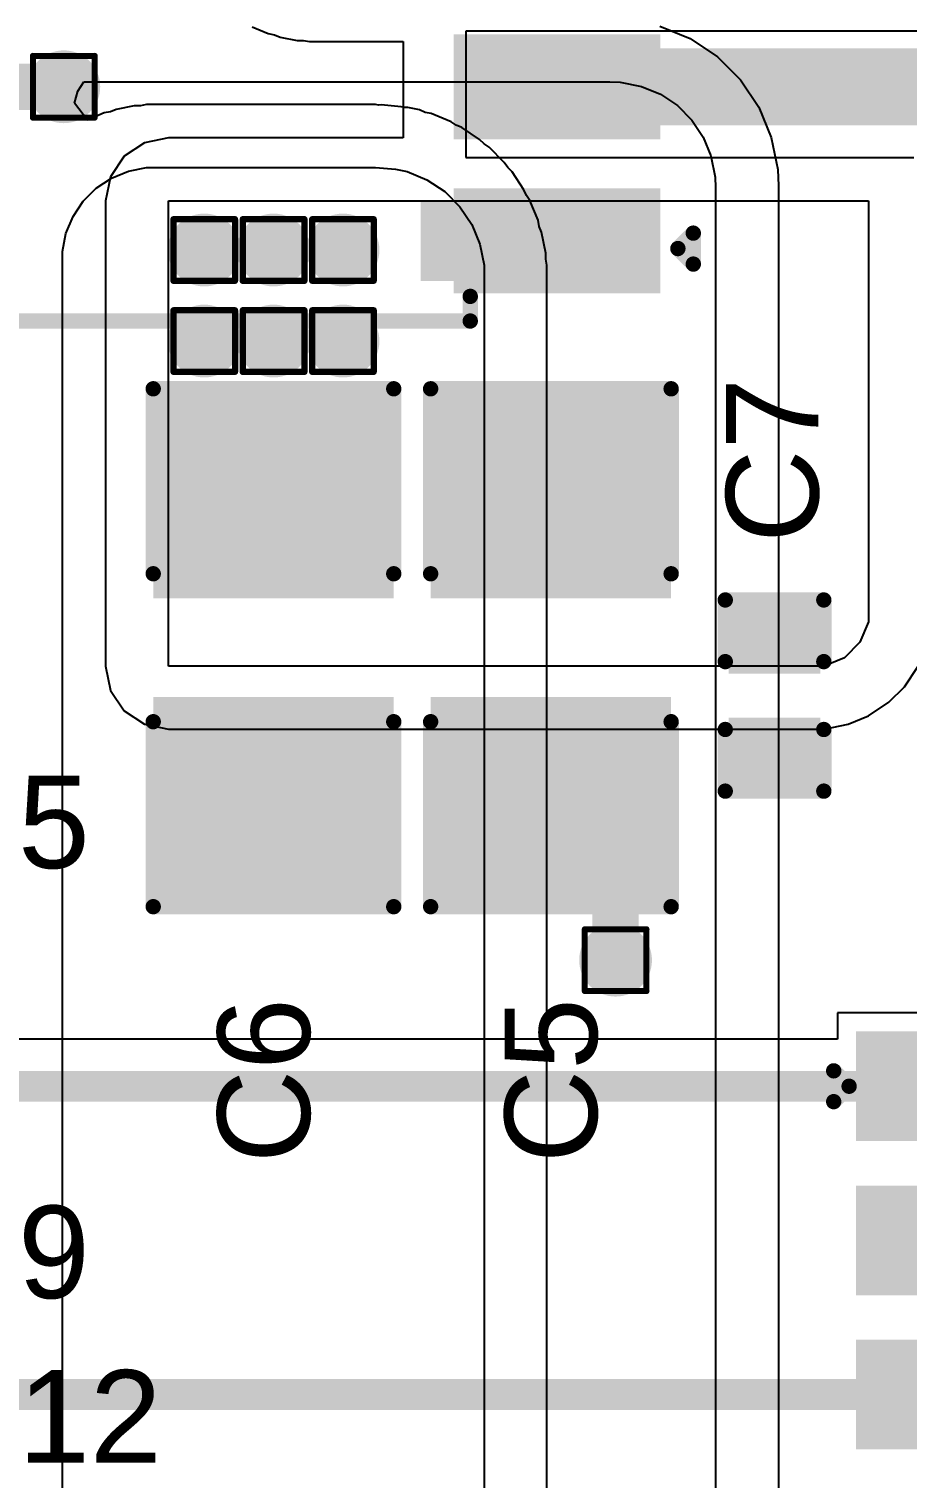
# Model space of a CAD drawing. Header units: inches. Extents: x -40 to 219, y 2 to 133.
# Drawn here: x 9.13 to 16.36, y 31.19 to 43.13 of the extents above; entities that cross this region are included whole.
import ezdxf

# ---------------------------------------------------------------- set-up
doc = ezdxf.new("R2010")
doc.units = ezdxf.units.IN
for name, color, linetype in [('Bottom Layer', 5, 'Continuous'), ('Drill Drawing', 1, 'Continuous'), ('Top Layer', 1, 'Continuous'), ('Top Overlay', 2, 'Continuous'), ('Top Paste', 8, 'Continuous'), ('Top Solder', 216, 'Continuous'), ('Via Holes', 16, 'Continuous')]:
    doc.layers.add(name, color=color, linetype=linetype)
doc.styles.add('Arial', font='', dxfattribs={"height": 0.2})
doc.styles.get('Arial').set_extended_font_data('Arial')

# ---------------------------------------------------------------- blocks, each defined once
blk = doc.blocks.new('SOP_8_20')
at = {"layer": 'Top Layer'}
for points in [[(-3.4, 2.255), (-2.1, 2.255), (-2.1, 1.555), (-3.4, 1.555)], [(2.1, 2.255), (3.4, 2.255), (3.4, 1.555), (2.1, 1.555)], [(-3.4, 0.985), (-2.1, 0.985), (-2.1, 0.285), (-3.4, 0.285)], [(2.1, 0.985), (3.4, 0.985), (3.4, 0.285), (2.1, 0.285)], [(-3.4, -0.285), (-2.1, -0.285), (-2.1, -0.985), (-3.4, -0.985)], [(2.1, -0.285), (3.4, -0.285), (3.4, -0.985), (2.1, -0.985)], [(-3.4, -1.555), (-2.1, -1.555), (-2.1, -2.255), (-3.4, -2.255)], [(2.1, -1.555), (3.4, -1.555), (3.4, -2.255), (2.1, -2.255)]]:
    blk.add_hatch(color=1, dxfattribs=at).paths.add_polyline_path(points)
at = {"layer": 'Top Overlay'}
blk.add_hatch(color=2, dxfattribs=at).paths.add_polyline_path([(-1.981, 1.473), (-1.702, 1.473), (-1.702, 2.134), (-1.981, 2.134)])
at = {"layer": 'Top Paste'}
for points in [[(-3.4, 2.255), (-2.1, 2.255), (-2.1, 1.555), (-3.4, 1.555)], [(2.1, 2.255), (3.4, 2.255), (3.4, 1.555), (2.1, 1.555)], [(-3.4, 0.985), (-2.1, 0.985), (-2.1, 0.285), (-3.4, 0.285)], [(2.1, 0.985), (3.4, 0.985), (3.4, 0.285), (2.1, 0.285)], [(-3.4, -0.285), (-2.1, -0.285), (-2.1, -0.985), (-3.4, -0.985)], [(2.1, -0.285), (3.4, -0.285), (3.4, -0.985), (2.1, -0.985)], [(-3.4, -1.555), (-2.1, -1.555), (-2.1, -2.255), (-3.4, -2.255)], [(2.1, -1.555), (3.4, -1.555), (3.4, -2.255), (2.1, -2.255)]]:
    blk.add_hatch(color=8, dxfattribs=at).paths.add_polyline_path(points)
at = {"layer": 'Top Solder'}
for points in [[(-3.502, 2.357), (-1.998, 2.357), (-1.998, 1.453), (-3.502, 1.453)], [(1.998, 2.357), (3.502, 2.357), (3.502, 1.453), (1.998, 1.453)], [(-3.502, 1.087), (-1.998, 1.087), (-1.998, 0.183), (-3.502, 0.183)], [(1.998, 1.087), (3.502, 1.087), (3.502, 0.183), (1.998, 0.183)], [(-3.502, -0.183), (-1.998, -0.183), (-1.998, -1.087), (-3.502, -1.087)], [(1.998, -0.183), (3.502, -0.183), (3.502, -1.087), (1.998, -1.087)], [(-3.502, -1.453), (-1.998, -1.453), (-1.998, -2.357), (-3.502, -2.357)], [(1.998, -1.453), (3.502, -1.453), (3.502, -2.357), (1.998, -2.357)]]:
    blk.add_hatch(color=216, dxfattribs=at).paths.add_polyline_path(points)
at = {"layer": 'Top Overlay'}
for points in [[(-2.036, 2.565, 0.127, 0.127, 0), (2.028, 2.565, 0.127, 0.127, 0)], [(-2.036, 2.362, 0.127, 0.127, 0), (-2.036, 2.565, 0.127, 0.127, 0)], [(2.028, 2.362, 0.127, 0.127, 0), (2.028, 2.565, 0.127, 0.127, 0)], [(-3.687, 2.032, 0.127, 0.127, 0), (-3.56, 1.905, 0.127, 0.127, 0)], [(-3.687, 1.778, 0.127, 0.127, 0), (-3.687, 2.032, 0.127, 0.127, 0)], [(-3.687, 1.778, 0.127, 0.127, 0), (-3.56, 1.905, 0.127, 0.127, 0)], [(-2.036, -2.565, 0.127, 0.127, 0), (-2.036, -2.362, 0.127, 0.127, 0)], [(2.028, -2.565, 0.127, 0.127, 0), (2.028, -2.362, 0.127, 0.127, 0)], [(-2.036, -2.565, 0.127, 0.127, 0), (2.028, -2.565, 0.127, 0.127, 0)]]:
    blk.add_lwpolyline(points, format="xyseb", dxfattribs=at)
for points in [[(-2.067, 2.565, 0.0635, 0.0635, 1), (-2.004, 2.565, 0.0635, 0.0635, 1)], [(-2.067, 2.565, 0.0635, 0.0635, 1), (-2.004, 2.565, 0.0635, 0.0635, 1)], [(1.997, 2.565, 0.0635, 0.0635, 1), (2.06, 2.565, 0.0635, 0.0635, 1)], [(1.997, 2.565, 0.0635, 0.0635, 1), (2.06, 2.565, 0.0635, 0.0635, 1)], [(-2.067, 2.362, 0.0635, 0.0635, 1), (-2.004, 2.362, 0.0635, 0.0635, 1)], [(1.997, 2.362, 0.0635, 0.0635, 1), (2.06, 2.362, 0.0635, 0.0635, 1)], [(-3.718, 2.032, 0.0635, 0.0635, 1), (-3.655, 2.032, 0.0635, 0.0635, 1)], [(-3.718, 2.032, 0.0635, 0.0635, 1), (-3.655, 2.032, 0.0635, 0.0635, 1)], [(-3.591, 1.905, 0.0635, 0.0635, 1), (-3.528, 1.905, 0.0635, 0.0635, 1)], [(-3.591, 1.905, 0.0635, 0.0635, 1), (-3.528, 1.905, 0.0635, 0.0635, 1)], [(-3.718, 1.778, 0.0635, 0.0635, 1), (-3.655, 1.778, 0.0635, 0.0635, 1)], [(-3.718, 1.778, 0.0635, 0.0635, 1), (-3.655, 1.778, 0.0635, 0.0635, 1)], [(-2.067, -2.362, 0.0635, 0.0635, 1), (-2.004, -2.362, 0.0635, 0.0635, 1)], [(1.997, -2.362, 0.0635, 0.0635, 1), (2.06, -2.362, 0.0635, 0.0635, 1)], [(-2.067, -2.565, 0.0635, 0.0635, 1), (-2.004, -2.565, 0.0635, 0.0635, 1)], [(-2.067, -2.565, 0.0635, 0.0635, 1), (-2.004, -2.565, 0.0635, 0.0635, 1)], [(1.997, -2.565, 0.0635, 0.0635, 1), (2.06, -2.565, 0.0635, 0.0635, 1)], [(1.997, -2.565, 0.0635, 0.0635, 1), (2.06, -2.565, 0.0635, 0.0635, 1)]]:
    blk.add_lwpolyline(points, format="xyseb", close=True, dxfattribs=at)
blk = doc.blocks.new('SOP_8L_26')
at = {"layer": 'Top Layer'}
for points in [[(-3.45, 2.235), (-1.95, 2.235), (-1.95, 1.575), (-3.45, 1.575)], [(1.95, 2.235), (3.45, 2.235), (3.45, 1.575), (1.95, 1.575)], [(-3.45, 0.965), (-1.95, 0.965), (-1.95, 0.305), (-3.45, 0.305)], [(1.95, 0.965), (3.45, 0.965), (3.45, 0.305), (1.95, 0.305)], [(-3.45, -0.305), (-1.95, -0.305), (-1.95, -0.965), (-3.45, -0.965)], [(1.95, -0.305), (3.45, -0.305), (3.45, -0.965), (1.95, -0.965)], [(-3.45, -1.575), (-1.95, -1.575), (-1.95, -2.235), (-3.45, -2.235)], [(1.95, -1.575), (3.45, -1.575), (3.45, -2.235), (1.95, -2.235)]]:
    blk.add_hatch(color=1, dxfattribs=at).paths.add_polyline_path(points)
at = {"layer": 'Top Overlay'}
blk.add_hatch(color=2, dxfattribs=at).paths.add_polyline_path([(-1.855, 1.575), (-1.576, 1.575), (-1.576, 2.235), (-1.855, 2.235)])
at = {"layer": 'Top Paste'}
for points in [[(-3.45, 2.235), (-1.95, 2.235), (-1.95, 1.575), (-3.45, 1.575)], [(1.95, 2.235), (3.45, 2.235), (3.45, 1.575), (1.95, 1.575)], [(-3.45, 0.965), (-1.95, 0.965), (-1.95, 0.305), (-3.45, 0.305)], [(1.95, 0.965), (3.45, 0.965), (3.45, 0.305), (1.95, 0.305)], [(-3.45, -0.305), (-1.95, -0.305), (-1.95, -0.965), (-3.45, -0.965)], [(1.95, -0.305), (3.45, -0.305), (3.45, -0.965), (1.95, -0.965)], [(-3.45, -1.575), (-1.95, -1.575), (-1.95, -2.235), (-3.45, -2.235)], [(1.95, -1.575), (3.45, -1.575), (3.45, -2.235), (1.95, -2.235)]]:
    blk.add_hatch(color=8, dxfattribs=at).paths.add_polyline_path(points)
at = {"layer": 'Top Solder'}
for points in [[(-3.552, 2.337), (-1.848, 2.337), (-1.848, 1.473), (-3.552, 1.473)], [(1.848, 2.337), (3.552, 2.337), (3.552, 1.473), (1.848, 1.473)], [(-3.552, 1.067), (-1.848, 1.067), (-1.848, 0.203), (-3.552, 0.203)], [(1.848, 1.067), (3.552, 1.067), (3.552, 0.203), (1.848, 0.203)], [(-3.552, -0.203), (-1.848, -0.203), (-1.848, -1.067), (-3.552, -1.067)], [(1.848, -0.203), (3.552, -0.203), (3.552, -1.067), (1.848, -1.067)], [(-3.552, -1.473), (-1.848, -1.473), (-1.848, -2.337), (-3.552, -2.337)], [(1.848, -1.473), (3.552, -1.473), (3.552, -2.337), (1.848, -2.337)]]:
    blk.add_hatch(color=216, dxfattribs=at).paths.add_polyline_path(points)
at = {"layer": 'Top Overlay'}
for points in [[(-1.986, 2.565, 0.127, 0.127, 0), (-1.986, 2.362, 0.127, 0.127, 0)], [(2.078, 2.565, 0.127, 0.127, 0), (-1.986, 2.565, 0.127, 0.127, 0)], [(2.078, 2.362, 0.127, 0.127, 0), (2.078, 2.565, 0.127, 0.127, 0)], [(-3.824, 1.841, 0.127, 0.127, 0), (-3.824, 2.096, 0.127, 0.127, 0)], [(-3.696, 1.968, 0.127, 0.127, 0), (-3.824, 2.096, 0.127, 0.127, 0)], [(-3.696, 1.968, 0.127, 0.127, 0), (-3.824, 1.841, 0.127, 0.127, 0)], [(-1.986, -2.565, 0.127, 0.127, 0), (-1.986, -2.362, 0.127, 0.127, 0)], [(2.078, -2.362, 0.127, 0.127, 0), (2.078, -2.565, 0.127, 0.127, 0)], [(2.078, -2.565, 0.127, 0.127, 0), (-1.986, -2.565, 0.127, 0.127, 0)]]:
    blk.add_lwpolyline(points, format="xyseb", dxfattribs=at)
for points in [[(-2.017, 2.565, 0.0635, 0.0635, 1), (-1.954, 2.565, 0.0635, 0.0635, 1)], [(-2.017, 2.565, 0.0635, 0.0635, 1), (-1.954, 2.565, 0.0635, 0.0635, 1)], [(2.047, 2.565, 0.0635, 0.0635, 1), (2.11, 2.565, 0.0635, 0.0635, 1)], [(2.047, 2.565, 0.0635, 0.0635, 1), (2.11, 2.565, 0.0635, 0.0635, 1)], [(-2.017, 2.362, 0.0635, 0.0635, 1), (-1.954, 2.362, 0.0635, 0.0635, 1)], [(2.047, 2.362, 0.0635, 0.0635, 1), (2.11, 2.362, 0.0635, 0.0635, 1)], [(-3.855, 2.096, 0.0635, 0.0635, 1), (-3.792, 2.096, 0.0635, 0.0635, 1)], [(-3.855, 2.096, 0.0635, 0.0635, 1), (-3.792, 2.096, 0.0635, 0.0635, 1)], [(-3.728, 1.968, 0.0635, 0.0635, 1), (-3.665, 1.968, 0.0635, 0.0635, 1)], [(-3.728, 1.968, 0.0635, 0.0635, 1), (-3.665, 1.968, 0.0635, 0.0635, 1)], [(-3.855, 1.841, 0.0635, 0.0635, 1), (-3.792, 1.841, 0.0635, 0.0635, 1)], [(-3.855, 1.841, 0.0635, 0.0635, 1), (-3.792, 1.841, 0.0635, 0.0635, 1)], [(-2.017, -2.362, 0.0635, 0.0635, 1), (-1.954, -2.362, 0.0635, 0.0635, 1)], [(2.047, -2.362, 0.0635, 0.0635, 1), (2.11, -2.362, 0.0635, 0.0635, 1)], [(-2.017, -2.565, 0.0635, 0.0635, 1), (-1.954, -2.565, 0.0635, 0.0635, 1)], [(-2.017, -2.565, 0.0635, 0.0635, 1), (-1.954, -2.565, 0.0635, 0.0635, 1)], [(2.047, -2.565, 0.0635, 0.0635, 1), (2.11, -2.565, 0.0635, 0.0635, 1)], [(2.047, -2.565, 0.0635, 0.0635, 1), (2.11, -2.565, 0.0635, 0.0635, 1)]]:
    blk.add_lwpolyline(points, format="xyseb", close=True, dxfattribs=at)
blk = doc.blocks.new('C___0402_205')
at = {"layer": 'Top Layer'}
for points in [[(-0.699, -0.318), (-0.699, 0.318), (-0.241, 0.318), (-0.241, -0.318)], [(0.241, -0.318), (0.241, 0.318), (0.699, 0.318), (0.699, -0.318)]]:
    blk.add_hatch(color=1, dxfattribs=at).paths.add_polyline_path(points)
at = {"layer": 'Top Paste'}
for points in [[(-0.699, -0.318), (-0.699, 0.318), (-0.241, 0.318), (-0.241, -0.318)], [(0.241, -0.318), (0.241, 0.318), (0.699, 0.318), (0.699, -0.318)]]:
    blk.add_hatch(color=8, dxfattribs=at).paths.add_polyline_path(points)
at = {"layer": 'Top Solder'}
for points in [[(-0.758, -0.377), (-0.758, 0.377), (-0.181, 0.377), (-0.181, -0.377)], [(0.181, -0.377), (0.181, 0.377), (0.758, 0.377), (0.758, -0.377)]]:
    blk.add_hatch(color=216, dxfattribs=at).paths.add_polyline_path(points)
at = {"layer": 'Top Overlay'}
for points in [[(-0.787, 0.406, 0.127, 0.127, 0), (-0.787, -0.406, 0.127, 0.127, 0)], [(-0.787, 0.406, 0.127, 0.127, 0), (-0.279, 0.406, 0.127, 0.127, 0)], [(0.279, 0.406, 0.127, 0.127, 0), (0.787, 0.406, 0.127, 0.127, 0)], [(0.787, 0.406, 0.127, 0.127, 0), (0.787, -0.406, 0.127, 0.127, 0)], [(-0.279, -0.406, 0.127, 0.127, 0), (-0.787, -0.406, 0.127, 0.127, 0)], [(0.787, -0.406, 0.127, 0.127, 0), (0.279, -0.406, 0.127, 0.127, 0)]]:
    blk.add_lwpolyline(points, format="xyseb", dxfattribs=at)
for points in [[(-0.819, 0.406, 0.0635, 0.0635, 1), (-0.756, 0.406, 0.0635, 0.0635, 1)], [(-0.819, 0.406, 0.0635, 0.0635, 1), (-0.756, 0.406, 0.0635, 0.0635, 1)], [(-0.311, 0.406, 0.0635, 0.0635, 1), (-0.248, 0.406, 0.0635, 0.0635, 1)], [(0.248, 0.406, 0.0635, 0.0635, 1), (0.311, 0.406, 0.0635, 0.0635, 1)], [(0.756, 0.406, 0.0635, 0.0635, 1), (0.819, 0.406, 0.0635, 0.0635, 1)], [(0.756, 0.406, 0.0635, 0.0635, 1), (0.819, 0.406, 0.0635, 0.0635, 1)], [(-0.819, -0.406, 0.0635, 0.0635, 1), (-0.756, -0.406, 0.0635, 0.0635, 1)], [(-0.819, -0.406, 0.0635, 0.0635, 1), (-0.756, -0.406, 0.0635, 0.0635, 1)], [(-0.311, -0.406, 0.0635, 0.0635, 1), (-0.248, -0.406, 0.0635, 0.0635, 1)], [(0.248, -0.406, 0.0635, 0.0635, 1), (0.311, -0.406, 0.0635, 0.0635, 1)], [(0.756, -0.406, 0.0635, 0.0635, 1), (0.819, -0.406, 0.0635, 0.0635, 1)], [(0.756, -0.406, 0.0635, 0.0635, 1), (0.819, -0.406, 0.0635, 0.0635, 1)]]:
    blk.add_lwpolyline(points, format="xyseb", close=True, dxfattribs=at)
blk = doc.blocks.new('C___1206_206')
at = {"layer": 'Top Layer'}
for points in [[(-2.032, 0.889), (-0.508, 0.889), (-0.508, -0.889), (-2.032, -0.889)], [(0.508, 0.889), (2.032, 0.889), (2.032, -0.889), (0.508, -0.889)]]:
    blk.add_hatch(color=1, dxfattribs=at).paths.add_polyline_path(points)
at = {"layer": 'Top Paste'}
for points in [[(-2.032, 0.889), (-0.508, 0.889), (-0.508, -0.889), (-2.032, -0.889)], [(0.508, 0.889), (2.032, 0.889), (2.032, -0.889), (0.508, -0.889)]]:
    blk.add_hatch(color=8, dxfattribs=at).paths.add_polyline_path(points)
at = {"layer": 'Top Solder'}
for points in [[(-2.134, 0.991), (-0.406, 0.991), (-0.406, -0.991), (-2.134, -0.991)], [(0.406, 0.991), (2.134, 0.991), (2.134, -0.991), (0.406, -0.991)]]:
    blk.add_hatch(color=216, dxfattribs=at).paths.add_polyline_path(points)
at = {"layer": 'Top Overlay'}
for points in [[(-2.134, 0.991, 0.127, 0.127, 0), (-0.61, 0.991, 0.127, 0.127, 0)], [(-2.134, 0.991, 0.127, 0.127, 0), (-2.134, -0.991, 0.127, 0.127, 0)], [(0.61, 0.991, 0.127, 0.127, 0), (2.134, 0.991, 0.127, 0.127, 0)], [(2.134, 0.991, 0.127, 0.127, 0), (2.134, -0.991, 0.127, 0.127, 0)], [(-2.134, -0.991, 0.127, 0.127, 0), (-0.61, -0.991, 0.127, 0.127, 0)], [(0.61, -0.991, 0.127, 0.127, 0), (2.134, -0.991, 0.127, 0.127, 0)]]:
    blk.add_lwpolyline(points, format="xyseb", dxfattribs=at)
for points in [[(-2.165, 0.991, 0.0635, 0.0635, 1), (-2.102, 0.991, 0.0635, 0.0635, 1)], [(-2.165, 0.991, 0.0635, 0.0635, 1), (-2.102, 0.991, 0.0635, 0.0635, 1)], [(-0.641, 0.991, 0.0635, 0.0635, 1), (-0.578, 0.991, 0.0635, 0.0635, 1)], [(0.578, 0.991, 0.0635, 0.0635, 1), (0.641, 0.991, 0.0635, 0.0635, 1)], [(2.102, 0.991, 0.0635, 0.0635, 1), (2.165, 0.991, 0.0635, 0.0635, 1)], [(2.102, 0.991, 0.0635, 0.0635, 1), (2.165, 0.991, 0.0635, 0.0635, 1)], [(-2.165, -0.991, 0.0635, 0.0635, 1), (-2.102, -0.991, 0.0635, 0.0635, 1)], [(-2.165, -0.991, 0.0635, 0.0635, 1), (-2.102, -0.991, 0.0635, 0.0635, 1)], [(-0.641, -0.991, 0.0635, 0.0635, 1), (-0.578, -0.991, 0.0635, 0.0635, 1)], [(0.578, -0.991, 0.0635, 0.0635, 1), (0.641, -0.991, 0.0635, 0.0635, 1)], [(2.102, -0.991, 0.0635, 0.0635, 1), (2.165, -0.991, 0.0635, 0.0635, 1)], [(2.102, -0.991, 0.0635, 0.0635, 1), (2.165, -0.991, 0.0635, 0.0635, 1)]]:
    blk.add_lwpolyline(points, format="xyseb", close=True, dxfattribs=at)
blk = doc.blocks.new('C___1206_207')
at = {"layer": 'Top Layer'}
for points in [[(-2.032, 0.889), (-0.508, 0.889), (-0.508, -0.889), (-2.032, -0.889)], [(0.508, 0.889), (2.032, 0.889), (2.032, -0.889), (0.508, -0.889)]]:
    blk.add_hatch(color=1, dxfattribs=at).paths.add_polyline_path(points)
at = {"layer": 'Top Paste'}
for points in [[(-2.032, 0.889), (-0.508, 0.889), (-0.508, -0.889), (-2.032, -0.889)], [(0.508, 0.889), (2.032, 0.889), (2.032, -0.889), (0.508, -0.889)]]:
    blk.add_hatch(color=8, dxfattribs=at).paths.add_polyline_path(points)
at = {"layer": 'Top Solder'}
for points in [[(-2.134, 0.991), (-0.406, 0.991), (-0.406, -0.991), (-2.134, -0.991)], [(0.406, 0.991), (2.134, 0.991), (2.134, -0.991), (0.406, -0.991)]]:
    blk.add_hatch(color=216, dxfattribs=at).paths.add_polyline_path(points)
at = {"layer": 'Top Overlay'}
for points in [[(-2.134, 0.991, 0.127, 0.127, 0), (-0.61, 0.991, 0.127, 0.127, 0)], [(-2.134, 0.991, 0.127, 0.127, 0), (-2.134, -0.991, 0.127, 0.127, 0)], [(0.61, 0.991, 0.127, 0.127, 0), (2.134, 0.991, 0.127, 0.127, 0)], [(2.134, 0.991, 0.127, 0.127, 0), (2.134, -0.991, 0.127, 0.127, 0)], [(-2.134, -0.991, 0.127, 0.127, 0), (-0.61, -0.991, 0.127, 0.127, 0)], [(0.61, -0.991, 0.127, 0.127, 0), (2.134, -0.991, 0.127, 0.127, 0)]]:
    blk.add_lwpolyline(points, format="xyseb", dxfattribs=at)
for points in [[(-2.165, 0.991, 0.0635, 0.0635, 1), (-2.102, 0.991, 0.0635, 0.0635, 1)], [(-2.165, 0.991, 0.0635, 0.0635, 1), (-2.102, 0.991, 0.0635, 0.0635, 1)], [(-0.641, 0.991, 0.0635, 0.0635, 1), (-0.578, 0.991, 0.0635, 0.0635, 1)], [(0.578, 0.991, 0.0635, 0.0635, 1), (0.641, 0.991, 0.0635, 0.0635, 1)], [(2.102, 0.991, 0.0635, 0.0635, 1), (2.165, 0.991, 0.0635, 0.0635, 1)], [(2.102, 0.991, 0.0635, 0.0635, 1), (2.165, 0.991, 0.0635, 0.0635, 1)], [(-2.165, -0.991, 0.0635, 0.0635, 1), (-2.102, -0.991, 0.0635, 0.0635, 1)], [(-2.165, -0.991, 0.0635, 0.0635, 1), (-2.102, -0.991, 0.0635, 0.0635, 1)], [(-0.641, -0.991, 0.0635, 0.0635, 1), (-0.578, -0.991, 0.0635, 0.0635, 1)], [(0.578, -0.991, 0.0635, 0.0635, 1), (0.641, -0.991, 0.0635, 0.0635, 1)], [(2.102, -0.991, 0.0635, 0.0635, 1), (2.165, -0.991, 0.0635, 0.0635, 1)], [(2.102, -0.991, 0.0635, 0.0635, 1), (2.165, -0.991, 0.0635, 0.0635, 1)]]:
    blk.add_lwpolyline(points, format="xyseb", close=True, dxfattribs=at)

msp = doc.modelspace()

# ---------------------------------------------------------------- hatches: boundary and pattern name
at = {"layer": 'Bottom Layer'}
h = msp.add_hatch(color=5, dxfattribs=at)
edge = h.paths.add_edge_path()
edge.add_arc((9.413, 42.653), 0.3, 0, 360)
h = msp.add_hatch(color=5, dxfattribs=at)
edge = h.paths.add_edge_path()
edge.add_arc((10.571, 41.308), 0.3, 0, 360)
h = msp.add_hatch(color=5, dxfattribs=at)
edge = h.paths.add_edge_path()
edge.add_arc((11.142, 41.308), 0.3, 0, 360)
h = msp.add_hatch(color=5, dxfattribs=at)
edge = h.paths.add_edge_path()
edge.add_arc((11.714, 41.308), 0.3, 0, 360)
h = msp.add_hatch(color=5, dxfattribs=at)
edge = h.paths.add_edge_path()
edge.add_arc((10.571, 40.558), 0.3, 0, 360)
h = msp.add_hatch(color=5, dxfattribs=at)
edge = h.paths.add_edge_path()
edge.add_arc((11.142, 40.558), 0.3, 0, 360)
h = msp.add_hatch(color=5, dxfattribs=at)
edge = h.paths.add_edge_path()
edge.add_arc((11.714, 40.558), 0.3, 0, 360)
h = msp.add_hatch(color=5, dxfattribs=at)
edge = h.paths.add_edge_path()
edge.add_arc((13.96, 35.457), 0.3, 0, 360)
at = {"layer": 'Top Layer'}
h = msp.add_hatch(color=1, dxfattribs=at)
edge = h.paths.add_edge_path()
edge.add_arc((9.413, 42.653), 0.3, 0, 360)
h = msp.add_hatch(color=1, dxfattribs=at)
edge = h.paths.add_edge_path()
edge.add_arc((10.571, 41.308), 0.3, 0, 360)
h = msp.add_hatch(color=1, dxfattribs=at)
edge = h.paths.add_edge_path()
edge.add_arc((11.142, 41.308), 0.3, 0, 360)
h = msp.add_hatch(color=1, dxfattribs=at)
edge = h.paths.add_edge_path()
edge.add_arc((11.714, 41.308), 0.3, 0, 360)
h = msp.add_hatch(color=1, dxfattribs=at)
edge = h.paths.add_edge_path()
edge.add_arc((10.571, 40.558), 0.3, 0, 360)
h = msp.add_hatch(color=1, dxfattribs=at)
edge = h.paths.add_edge_path()
edge.add_arc((11.142, 40.558), 0.3, 0, 360)
h = msp.add_hatch(color=1, dxfattribs=at)
edge = h.paths.add_edge_path()
edge.add_arc((11.714, 40.558), 0.3, 0, 360)
h = msp.add_hatch(color=1, dxfattribs=at)
edge = h.paths.add_edge_path()
edge.add_arc((13.96, 35.457), 0.3, 0, 360)
at = {"layer": 'Via Holes'}
h = msp.add_hatch(color=7, dxfattribs=at)
edge = h.paths.add_edge_path()
edge.add_arc((9.413, 42.653), 0.15, 0, 360)
h = msp.add_hatch(color=7, dxfattribs=at)
edge = h.paths.add_edge_path()
edge.add_arc((10.571, 41.308), 0.15, 0, 360)
h = msp.add_hatch(color=7, dxfattribs=at)
edge = h.paths.add_edge_path()
edge.add_arc((11.142, 41.308), 0.15, 0, 360)
h = msp.add_hatch(color=7, dxfattribs=at)
edge = h.paths.add_edge_path()
edge.add_arc((11.714, 41.308), 0.15, 0, 360)
h = msp.add_hatch(color=7, dxfattribs=at)
edge = h.paths.add_edge_path()
edge.add_arc((10.571, 40.558), 0.15, 0, 360)
h = msp.add_hatch(color=7, dxfattribs=at)
edge = h.paths.add_edge_path()
edge.add_arc((11.142, 40.558), 0.15, 0, 360)
h = msp.add_hatch(color=7, dxfattribs=at)
edge = h.paths.add_edge_path()
edge.add_arc((11.714, 40.558), 0.15, 0, 360)
h = msp.add_hatch(color=7, dxfattribs=at)
edge = h.paths.add_edge_path()
edge.add_arc((13.96, 35.457), 0.15, 0, 360)

# ---------------------------------------------------------------- linework, layer by layer
at = {"layer": 'Bottom Layer'}
for p, q in [((14.325, 43.153), (14.575, 43.05)), ((14.575, 43.05), (14.799, 42.9)), ((14.799, 42.9), (14.99, 42.709)), ((9.53, 42.618), (9.577, 42.694)), ((9.577, 42.694), (13.196, 42.694)), ((13.196, 42.694), (13.913, 42.694)), ((13.913, 42.694), (13.997, 42.69)), ((13.997, 42.69), (14.174, 42.655)), ((14.174, 42.655), (14.329, 42.591)), ((14.99, 42.709), (15.14, 42.485)), ((9.502, 42.517), (9.53, 42.618)), ((9.607, 42.379), (9.502, 42.517)), ((10.094, 42.506), (10.044, 42.496)), ((11.982, 42.506), (10.094, 42.506)), ((12.006, 42.502), (11.982, 42.506)), ((11.982, 42.506), (11.982, 42.506)), ((11.982, 42.506), (11.982, 42.506)), ((12.029, 42.504), (12.006, 42.502)), ((12.193, 42.489), (12.029, 42.504)), ((14.329, 42.591), (14.469, 42.498)), ((9.747, 42.437), (9.607, 42.379)), ((9.797, 42.447), (9.747, 42.437)), ((9.844, 42.467), (9.797, 42.447)), ((9.993, 42.496), (9.844, 42.467)), ((10.044, 42.496), (9.993, 42.496)), ((12.219, 42.481), (12.193, 42.489)), ((12.247, 42.481), (12.219, 42.481)), ((12.344, 42.462), (12.247, 42.481)), ((12.391, 42.442), (12.344, 42.462)), ((12.441, 42.433), (12.391, 42.442)), ((12.604, 42.365), (12.441, 42.433)), ((14.469, 42.498), (14.588, 42.379)), ((15.14, 42.485), (15.243, 42.235)), ((12.646, 42.337), (12.604, 42.365)), ((12.693, 42.317), (12.646, 42.337)), ((12.84, 42.219), (12.693, 42.317)), ((14.588, 42.379), (14.681, 42.239)), ((12.876, 42.183), (12.84, 42.219)), ((12.918, 42.155), (12.876, 42.183)), ((13.043, 42.03), (12.918, 42.155)), ((14.681, 42.239), (14.745, 42.084)), ((15.243, 42.235), (15.296, 41.971)), ((13.071, 41.988), (13.043, 42.03)), ((14.745, 42.084), (14.78, 41.907)), ((9.806, 41.901), (9.946, 41.959)), ((9.946, 41.959), (10.094, 41.988)), ((10.094, 41.988), (11.982, 41.988)), ((11.982, 41.988), (11.982, 41.988)), ((11.982, 41.988), (11.982, 41.988)), ((11.982, 41.988), (11.982, 41.988)), ((11.982, 41.988), (12.146, 41.973)), ((12.146, 41.973), (12.243, 41.954)), ((12.243, 41.954), (12.406, 41.887)), ((13.108, 41.952), (13.071, 41.988)), ((13.205, 41.805), (13.108, 41.952)), ((14.78, 41.907), (14.784, 41.823)), ((15.296, 41.971), (15.302, 41.836)), ((9.573, 41.71), (9.68, 41.817)), ((9.68, 41.817), (9.806, 41.901)), ((12.406, 41.887), (12.552, 41.789)), ((12.552, 41.789), (12.677, 41.664)), ((13.225, 41.758), (13.205, 41.805)), ((14.784, 41.823), (14.784, 38.923)), ((15.302, 41.836), (15.302, 38.923)), ((9.489, 41.584), (9.573, 41.71)), ((13.253, 41.716), (13.225, 41.758)), ((13.321, 41.553), (13.253, 41.716)), ((9.431, 41.444), (9.489, 41.584)), ((12.677, 41.664), (12.775, 41.518)), ((13.331, 41.503), (13.321, 41.553)), ((9.401, 41.296), (9.431, 41.444)), ((12.775, 41.518), (12.842, 41.355)), ((13.35, 41.456), (13.331, 41.503)), ((13.385, 41.283), (13.35, 41.456)), ((12.842, 41.355), (12.877, 41.182)), ((9.401, 41.22), (9.401, 41.296)), ((9.401, 31.096), (9.401, 41.22)), ((13.385, 41.232), (13.385, 41.283)), ((13.394, 41.182), (13.385, 41.232)), ((12.877, 41.182), (12.877, 41.094)), ((12.877, 41.094), (12.877, 25.478)), ((13.394, 41.094), (13.394, 41.182)), ((13.394, 25.478), (13.394, 41.094)), ((14.784, 38.923), (14.784, 32.713)), ((15.302, 38.923), (15.302, 32.713)), ((14.784, 32.713), (14.784, 30.523)), ((15.302, 32.713), (15.302, 30.523))]:
    msp.add_line(p, q, dxfattribs=at)
at = {"layer": 'Drill Drawing'}
for points in [[(9.159, 42.907, 0.0508, 0.0508, 0), (9.667, 42.907, 0.0508, 0.0508, 0)], [(9.159, 42.399, 0.0508, 0.0508, 0), (9.159, 42.907, 0.0508, 0.0508, 0)], [(9.667, 42.399, 0.0508, 0.0508, 0), (9.667, 42.907, 0.0508, 0.0508, 0)], [(9.159, 42.399, 0.0508, 0.0508, 0), (9.667, 42.399, 0.0508, 0.0508, 0)], [(10.317, 41.562, 0.0508, 0.0508, 0), (10.825, 41.562, 0.0508, 0.0508, 0)], [(10.317, 41.054, 0.0508, 0.0508, 0), (10.317, 41.562, 0.0508, 0.0508, 0)], [(10.825, 41.054, 0.0508, 0.0508, 0), (10.825, 41.562, 0.0508, 0.0508, 0)], [(10.888, 41.562, 0.0508, 0.0508, 0), (11.396, 41.562, 0.0508, 0.0508, 0)], [(10.888, 41.054, 0.0508, 0.0508, 0), (10.888, 41.562, 0.0508, 0.0508, 0)], [(11.396, 41.054, 0.0508, 0.0508, 0), (11.396, 41.562, 0.0508, 0.0508, 0)], [(11.46, 41.562, 0.0508, 0.0508, 0), (11.968, 41.562, 0.0508, 0.0508, 0)], [(11.46, 41.054, 0.0508, 0.0508, 0), (11.46, 41.562, 0.0508, 0.0508, 0)], [(11.968, 41.054, 0.0508, 0.0508, 0), (11.968, 41.562, 0.0508, 0.0508, 0)], [(10.317, 41.054, 0.0508, 0.0508, 0), (10.825, 41.054, 0.0508, 0.0508, 0)], [(10.888, 41.054, 0.0508, 0.0508, 0), (11.396, 41.054, 0.0508, 0.0508, 0)], [(11.46, 41.054, 0.0508, 0.0508, 0), (11.968, 41.054, 0.0508, 0.0508, 0)], [(10.317, 40.812, 0.0508, 0.0508, 0), (10.825, 40.812, 0.0508, 0.0508, 0)], [(10.317, 40.304, 0.0508, 0.0508, 0), (10.317, 40.812, 0.0508, 0.0508, 0)], [(10.825, 40.304, 0.0508, 0.0508, 0), (10.825, 40.812, 0.0508, 0.0508, 0)], [(10.888, 40.812, 0.0508, 0.0508, 0), (11.396, 40.812, 0.0508, 0.0508, 0)], [(10.888, 40.304, 0.0508, 0.0508, 0), (10.888, 40.812, 0.0508, 0.0508, 0)], [(11.396, 40.304, 0.0508, 0.0508, 0), (11.396, 40.812, 0.0508, 0.0508, 0)], [(11.46, 40.812, 0.0508, 0.0508, 0), (11.968, 40.812, 0.0508, 0.0508, 0)], [(11.46, 40.304, 0.0508, 0.0508, 0), (11.46, 40.812, 0.0508, 0.0508, 0)], [(11.968, 40.304, 0.0508, 0.0508, 0), (11.968, 40.812, 0.0508, 0.0508, 0)], [(10.317, 40.304, 0.0508, 0.0508, 0), (10.825, 40.304, 0.0508, 0.0508, 0)], [(10.888, 40.304, 0.0508, 0.0508, 0), (11.396, 40.304, 0.0508, 0.0508, 0)], [(11.46, 40.304, 0.0508, 0.0508, 0), (11.968, 40.304, 0.0508, 0.0508, 0)], [(13.706, 35.711, 0.0508, 0.0508, 0), (14.214, 35.711, 0.0508, 0.0508, 0)], [(13.706, 35.203, 0.0508, 0.0508, 0), (13.706, 35.711, 0.0508, 0.0508, 0)], [(14.214, 35.203, 0.0508, 0.0508, 0), (14.214, 35.711, 0.0508, 0.0508, 0)], [(13.706, 35.203, 0.0508, 0.0508, 0), (14.214, 35.203, 0.0508, 0.0508, 0)]]:
    msp.add_lwpolyline(points, format="xyseb", dxfattribs=at)
for points in [[(9.146, 42.907, 0.0254, 0.0254, 1), (9.172, 42.907, 0.0254, 0.0254, 1)], [(9.146, 42.907, 0.0254, 0.0254, 1), (9.172, 42.907, 0.0254, 0.0254, 1)], [(9.654, 42.907, 0.0254, 0.0254, 1), (9.68, 42.907, 0.0254, 0.0254, 1)], [(9.654, 42.907, 0.0254, 0.0254, 1), (9.68, 42.907, 0.0254, 0.0254, 1)], [(9.146, 42.399, 0.0254, 0.0254, 1), (9.172, 42.399, 0.0254, 0.0254, 1)], [(9.146, 42.399, 0.0254, 0.0254, 1), (9.172, 42.399, 0.0254, 0.0254, 1)], [(9.654, 42.399, 0.0254, 0.0254, 1), (9.68, 42.399, 0.0254, 0.0254, 1)], [(9.654, 42.399, 0.0254, 0.0254, 1), (9.68, 42.399, 0.0254, 0.0254, 1)], [(10.304, 41.562, 0.0254, 0.0254, 1), (10.329, 41.562, 0.0254, 0.0254, 1)], [(10.304, 41.562, 0.0254, 0.0254, 1), (10.329, 41.562, 0.0254, 0.0254, 1)], [(10.812, 41.562, 0.0254, 0.0254, 1), (10.837, 41.562, 0.0254, 0.0254, 1)], [(10.812, 41.562, 0.0254, 0.0254, 1), (10.837, 41.562, 0.0254, 0.0254, 1)], [(10.875, 41.562, 0.0254, 0.0254, 1), (10.901, 41.562, 0.0254, 0.0254, 1)], [(10.875, 41.562, 0.0254, 0.0254, 1), (10.901, 41.562, 0.0254, 0.0254, 1)], [(11.383, 41.562, 0.0254, 0.0254, 1), (11.409, 41.562, 0.0254, 0.0254, 1)], [(11.383, 41.562, 0.0254, 0.0254, 1), (11.409, 41.562, 0.0254, 0.0254, 1)], [(11.447, 41.562, 0.0254, 0.0254, 1), (11.472, 41.562, 0.0254, 0.0254, 1)], [(11.447, 41.562, 0.0254, 0.0254, 1), (11.472, 41.562, 0.0254, 0.0254, 1)], [(11.955, 41.562, 0.0254, 0.0254, 1), (11.98, 41.562, 0.0254, 0.0254, 1)], [(11.955, 41.562, 0.0254, 0.0254, 1), (11.98, 41.562, 0.0254, 0.0254, 1)], [(10.304, 41.054, 0.0254, 0.0254, 1), (10.329, 41.054, 0.0254, 0.0254, 1)], [(10.304, 41.054, 0.0254, 0.0254, 1), (10.329, 41.054, 0.0254, 0.0254, 1)], [(10.812, 41.054, 0.0254, 0.0254, 1), (10.837, 41.054, 0.0254, 0.0254, 1)], [(10.812, 41.054, 0.0254, 0.0254, 1), (10.837, 41.054, 0.0254, 0.0254, 1)], [(10.875, 41.054, 0.0254, 0.0254, 1), (10.901, 41.054, 0.0254, 0.0254, 1)], [(10.875, 41.054, 0.0254, 0.0254, 1), (10.901, 41.054, 0.0254, 0.0254, 1)], [(11.383, 41.054, 0.0254, 0.0254, 1), (11.409, 41.054, 0.0254, 0.0254, 1)], [(11.383, 41.054, 0.0254, 0.0254, 1), (11.409, 41.054, 0.0254, 0.0254, 1)], [(11.447, 41.054, 0.0254, 0.0254, 1), (11.472, 41.054, 0.0254, 0.0254, 1)], [(11.447, 41.054, 0.0254, 0.0254, 1), (11.472, 41.054, 0.0254, 0.0254, 1)], [(11.955, 41.054, 0.0254, 0.0254, 1), (11.98, 41.054, 0.0254, 0.0254, 1)], [(11.955, 41.054, 0.0254, 0.0254, 1), (11.98, 41.054, 0.0254, 0.0254, 1)], [(10.304, 40.812, 0.0254, 0.0254, 1), (10.329, 40.812, 0.0254, 0.0254, 1)], [(10.304, 40.812, 0.0254, 0.0254, 1), (10.329, 40.812, 0.0254, 0.0254, 1)], [(10.812, 40.812, 0.0254, 0.0254, 1), (10.837, 40.812, 0.0254, 0.0254, 1)], [(10.812, 40.812, 0.0254, 0.0254, 1), (10.837, 40.812, 0.0254, 0.0254, 1)], [(10.875, 40.812, 0.0254, 0.0254, 1), (10.901, 40.812, 0.0254, 0.0254, 1)], [(10.875, 40.812, 0.0254, 0.0254, 1), (10.901, 40.812, 0.0254, 0.0254, 1)], [(11.383, 40.812, 0.0254, 0.0254, 1), (11.409, 40.812, 0.0254, 0.0254, 1)], [(11.383, 40.812, 0.0254, 0.0254, 1), (11.409, 40.812, 0.0254, 0.0254, 1)], [(11.447, 40.812, 0.0254, 0.0254, 1), (11.472, 40.812, 0.0254, 0.0254, 1)], [(11.447, 40.812, 0.0254, 0.0254, 1), (11.472, 40.812, 0.0254, 0.0254, 1)], [(11.955, 40.812, 0.0254, 0.0254, 1), (11.98, 40.812, 0.0254, 0.0254, 1)], [(11.955, 40.812, 0.0254, 0.0254, 1), (11.98, 40.812, 0.0254, 0.0254, 1)], [(10.304, 40.304, 0.0254, 0.0254, 1), (10.329, 40.304, 0.0254, 0.0254, 1)], [(10.304, 40.304, 0.0254, 0.0254, 1), (10.329, 40.304, 0.0254, 0.0254, 1)], [(10.812, 40.304, 0.0254, 0.0254, 1), (10.837, 40.304, 0.0254, 0.0254, 1)], [(10.812, 40.304, 0.0254, 0.0254, 1), (10.837, 40.304, 0.0254, 0.0254, 1)], [(10.875, 40.304, 0.0254, 0.0254, 1), (10.901, 40.304, 0.0254, 0.0254, 1)], [(10.875, 40.304, 0.0254, 0.0254, 1), (10.901, 40.304, 0.0254, 0.0254, 1)], [(11.383, 40.304, 0.0254, 0.0254, 1), (11.409, 40.304, 0.0254, 0.0254, 1)], [(11.383, 40.304, 0.0254, 0.0254, 1), (11.409, 40.304, 0.0254, 0.0254, 1)], [(11.447, 40.304, 0.0254, 0.0254, 1), (11.472, 40.304, 0.0254, 0.0254, 1)], [(11.447, 40.304, 0.0254, 0.0254, 1), (11.472, 40.304, 0.0254, 0.0254, 1)], [(11.955, 40.304, 0.0254, 0.0254, 1), (11.98, 40.304, 0.0254, 0.0254, 1)], [(11.955, 40.304, 0.0254, 0.0254, 1), (11.98, 40.304, 0.0254, 0.0254, 1)], [(13.694, 35.711, 0.0254, 0.0254, 1), (13.719, 35.711, 0.0254, 0.0254, 1)], [(13.694, 35.711, 0.0254, 0.0254, 1), (13.719, 35.711, 0.0254, 0.0254, 1)], [(14.202, 35.711, 0.0254, 0.0254, 1), (14.227, 35.711, 0.0254, 0.0254, 1)], [(14.202, 35.711, 0.0254, 0.0254, 1), (14.227, 35.711, 0.0254, 0.0254, 1)], [(13.694, 35.203, 0.0254, 0.0254, 1), (13.719, 35.203, 0.0254, 0.0254, 1)], [(13.694, 35.203, 0.0254, 0.0254, 1), (13.719, 35.203, 0.0254, 0.0254, 1)], [(14.202, 35.203, 0.0254, 0.0254, 1), (14.227, 35.203, 0.0254, 0.0254, 1)], [(14.202, 35.203, 0.0254, 0.0254, 1), (14.227, 35.203, 0.0254, 0.0254, 1)]]:
    msp.add_lwpolyline(points, format="xyseb", close=True, dxfattribs=at)
at = {"layer": 'Top Layer'}
for p, q in [((10.964, 43.148), (11.098, 43.092)), ((25.64, 43.111), (12.727, 43.111)), ((12.727, 43.111), (12.727, 42.069)), ((11.098, 43.092), (11.148, 43.082)), ((11.148, 43.082), (11.195, 43.063)), ((11.195, 43.063), (11.337, 43.035)), ((11.337, 43.035), (11.388, 43.035)), ((11.388, 43.035), (11.438, 43.025)), ((11.438, 43.025), (12.209, 43.025)), ((12.209, 43.025), (12.209, 42.231)), ((10.078, 42.192), (9.91, 42.08)), ((10.276, 42.231), (10.078, 42.192)), ((12.209, 42.231), (10.276, 42.231)), ((9.91, 42.08), (9.798, 41.912)), ((12.727, 42.069), (16.419, 42.069)), ((9.798, 41.912), (9.758, 41.713)), ((9.758, 41.713), (9.758, 37.878)), ((10.276, 37.878), (10.276, 41.713)), ((10.276, 41.713), (12.725, 41.713)), ((12.725, 41.713), (16.044, 41.713)), ((16.044, 41.713), (16.044, 38.334)), ((16.044, 38.334), (16.044, 38.244)), ((16.044, 38.244), (15.974, 38.076)), ((15.974, 38.076), (15.846, 37.948)), ((9.758, 37.878), (9.798, 37.68)), ((15.588, 37.878), (10.276, 37.878)), ((15.678, 37.878), (15.588, 37.878)), ((15.588, 37.878), (15.588, 37.878)), ((15.846, 37.948), (15.678, 37.878)), ((16.34, 37.71), (16.453, 37.878)), ((9.798, 37.68), (9.91, 37.512)), ((16.212, 37.582), (16.34, 37.71)), ((16.34, 37.71), (16.34, 37.71)), ((9.91, 37.512), (10.078, 37.4)), ((16.044, 37.469), (16.212, 37.582)), ((10.078, 37.4), (10.276, 37.36)), ((15.678, 37.36), (15.877, 37.4)), ((15.877, 37.4), (16.044, 37.469)), ((10.276, 37.36), (15.678, 37.36)), ((16.566, 35.022), (15.79, 35.022)), ((15.79, 35.022), (15.79, 34.807)), ((15.79, 34.807), (8.12, 34.807))]:
    msp.add_line(p, q, dxfattribs=at)
for points in [[(13.477, 42.653, 0.635, 0.635, 0), (30.157, 42.653, 0.635, 0.635, 0)], [(8.077, 42.653, 0.381, 0.381, 0), (9.413, 42.653, 0.381, 0.381, 0)], [(13.96, 35.457, 0.381, 0.381, 0), (13.96, 36.761, 0.381, 0.381, 0)], [(8.12, 34.418, 0.254, 0.254, 0), (16.694, 34.418, 0.254, 0.254, 0)], [(7.55, 31.878, 0.254, 0.254, 0), (16.694, 31.878, 0.254, 0.254, 0)]]:
    msp.add_lwpolyline(points, format="xyseb", dxfattribs=at)
for points in [[(13.318, 42.653, 0.318, 0.318, 1), (13.635, 42.653, 0.318, 0.318, 1)], [(9.318, 42.653, 0.191, 0.191, 1), (9.508, 42.653, 0.191, 0.191, 1)], [(13.865, 36.761, 0.191, 0.191, 1), (14.056, 36.761, 0.191, 0.191, 1)], [(13.865, 35.457, 0.191, 0.191, 1), (14.056, 35.457, 0.191, 0.191, 1)]]:
    msp.add_lwpolyline(points, format="xyseb", close=True, dxfattribs=at)

# ---------------------------------------------------------------- block references
for name, p, rotation in [('SOP_8L_26', (10.777, 43.288), 180), ('C___1206_206', (11.141, 38.031), 90), ('C___1206_207', (13.427, 38.031), 90), ('C___0402_205', (15.27, 37.637), 90)]:
    msp.add_blockref(name, p, dxfattribs=dict(rotation=rotation))
msp.add_blockref('SOP_8_20', (19.444, 32.513))

# ---------------------------------------------------------------- texts
at = {"layer": 'Top Overlay', "style": 'Arial'}
for s, p in [('C7', (15.632, 38.895)), ('C6', (11.441, 33.784)), ('C5', (13.808, 33.784))]:
    msp.add_text(s, height=0.762, rotation=90, dxfattribs=at).set_placement(p)
for s, p in [('R5', (8.267, 36.215)), ('R9', (8.267, 32.672)), ('R12', (8.267, 31.317))]:
    msp.add_text(s, height=0.762, dxfattribs=at).set_placement(p)

doc.saveas('drawing.dxf')
